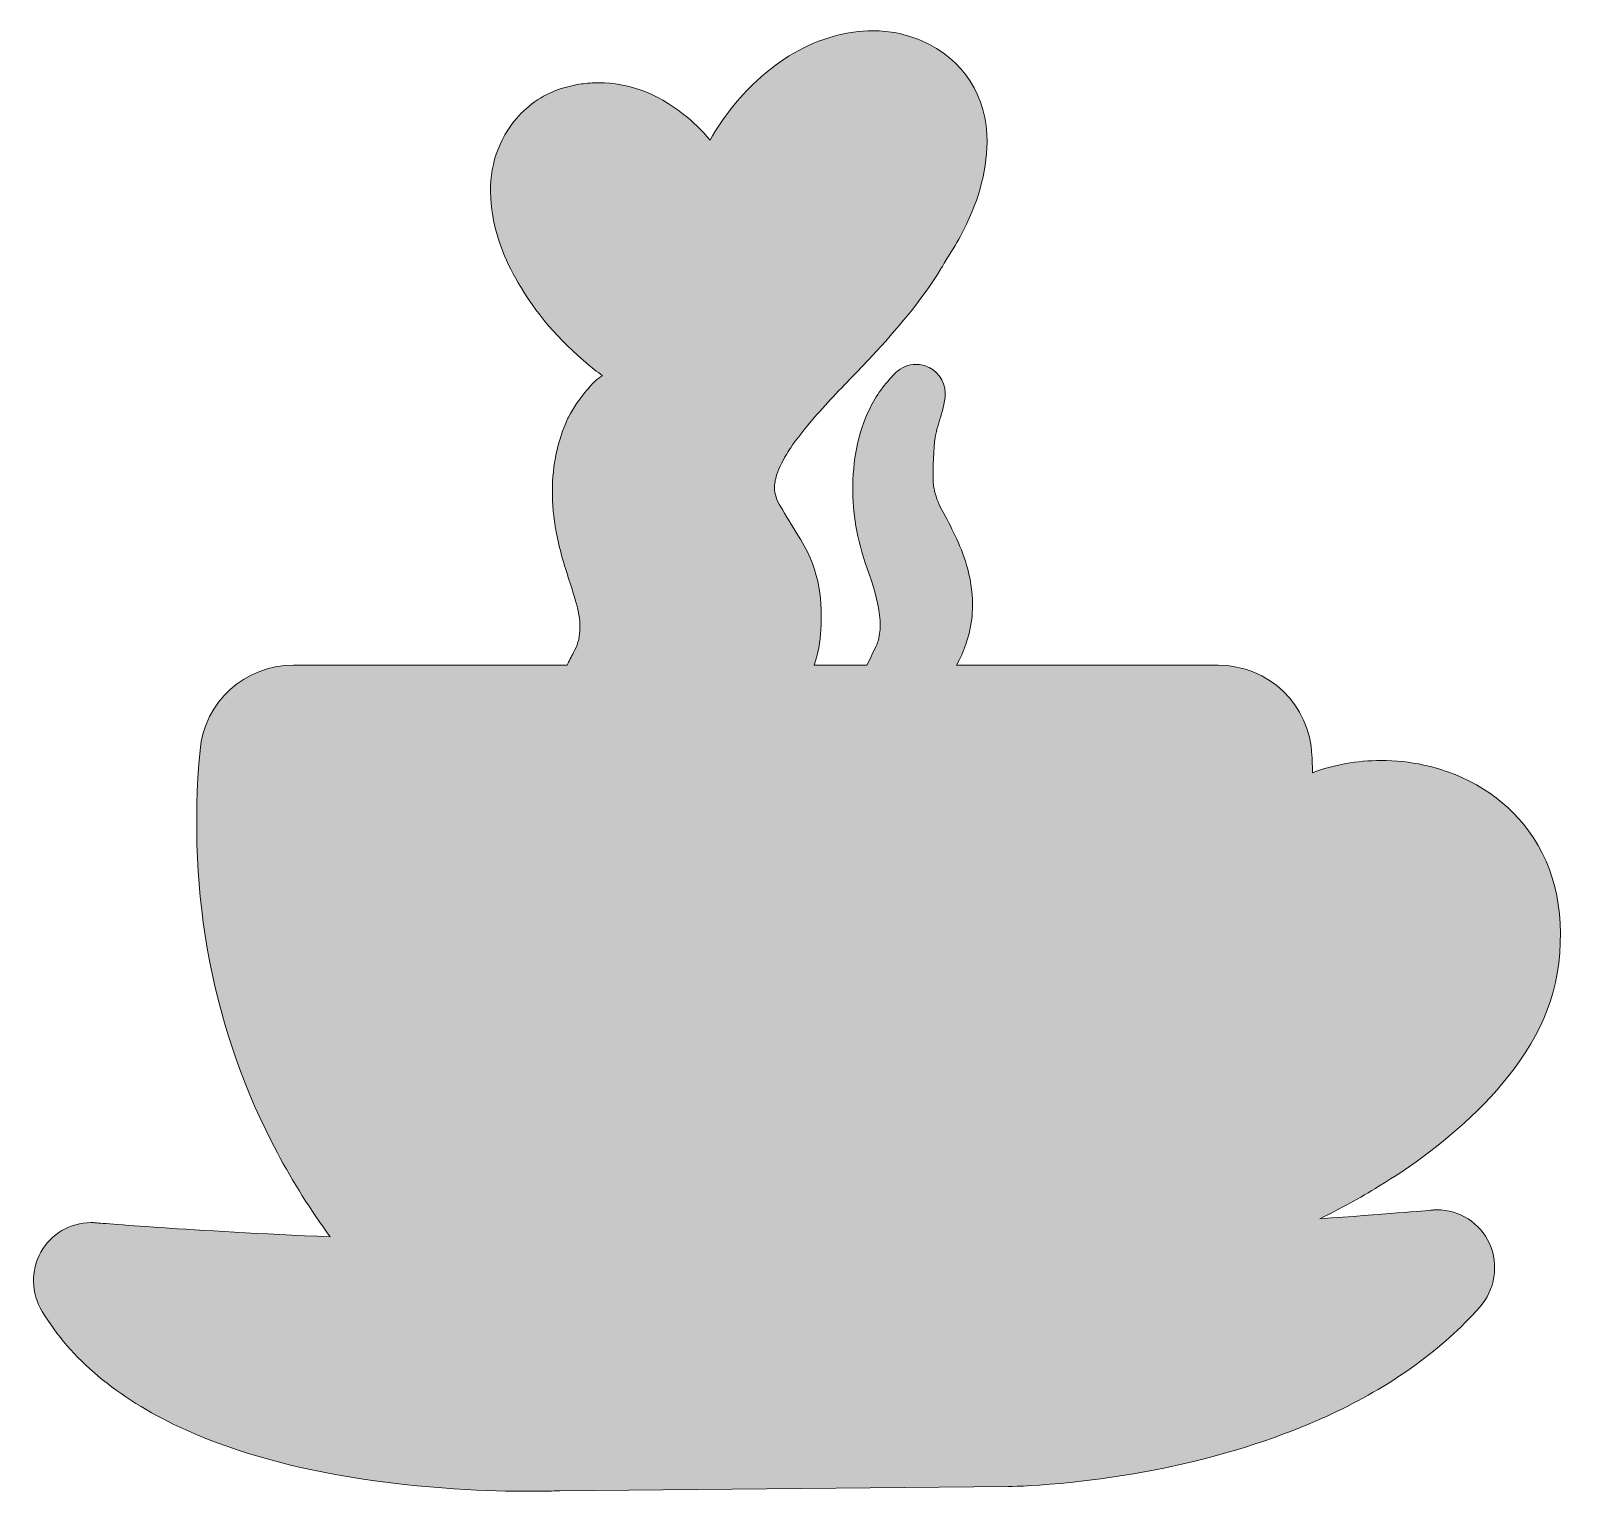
# Model space of a CAD drawing. Extents: x 44 to 1106, y -676 to 31.
# Drawn here: x 211.4 to 578.1, y -675.7 to -326.8 of the extents above; entities that cross this region are included whole.
import ezdxf

# ---------------------------------------------------------------- set-up
doc = ezdxf.new("R2010")
doc.units = 0
doc.header["$MEASUREMENT"] = 0
doc.layers.add('Layer 1', color=7, linetype='Continuous', lineweight=0)

# ---------------------------------------------------------------- blocks, each defined once
blk = doc.blocks.new('Block_0')
at = {"layer": 'Layer 1', "true_color": 0x652a19, "transparency": 33554687}
h = blk.add_hatch(color=19, dxfattribs=at)
h.dxf.hatch_style = 2
edge = h.paths.add_edge_path()
edge.add_spline(control_points=[(575.92, -551.94), (578.09, -538.74), (575.72, -526.96), (569.07, -517.87), (563.31, -509.99), (554.42, -504.42), (544.06, -502.18), (540.75, -501.47), (537.32, -501.11), (533.87, -501.11), (528.15, -501.11), (522.53, -502.11), (517.48, -504.01), (517.45, -502.63), (517.42, -501.27), (517.36, -499.91), (516.9, -487.82), (507.05, -478.34), (494.94, -478.34), (494.94, -478.34), (432.48, -478.34), (432.48, -478.34), (434.29, -475.09), (435.47, -471.68), (435.98, -468.15), (436.14, -467.12), (436.24, -466.06), (436.27, -465.03), (436.4, -461.88), (436.02, -458.64), (435.14, -455.37), (433.78, -450.33), (431.49, -445.85), (429.42, -442.14), (428.32, -440.16), (427.6, -438.38), (427.24, -436.73), (427.21, -436.6), (427.18, -436.47), (427.16, -436.36), (427.14, -436.29), (427.13, -436.22), (427.11, -436.16), (427.08, -436.04), (427.04, -435.82), (427, -435.46), (427, -435.41), (426.97, -435.22), (426.97, -435.22), (426.9, -434.66), (426.87, -434.07), (426.88, -433.48), (426.88, -433.41), (426.88, -433.34), (426.88, -433.28), (426.85, -431.77), (426.91, -429.96), (427.05, -427.91), (427.06, -427.79), (427.06, -427.64), (427.06, -427.55), (427.09, -426.34), (427.19, -425.17), (427.36, -424.11), (427.37, -424.02), (427.39, -423.92), (427.4, -423.81), (427.55, -422.97), (427.74, -422.12), (427.98, -421.31), (428.09, -420.94), (428.2, -420.58), (428.33, -420.18), (428.84, -418.56), (429.42, -416.72), (429.73, -414.35), (430.12, -411.4), (428.58, -408.53), (425.91, -407.21), (424.96, -406.74), (423.89, -406.49), (422.83, -406.49), (420.98, -406.49), (419.24, -407.21), (417.92, -408.51), (415.24, -411.19), (413.27, -413.91), (411.73, -417.08), (408.94, -422.82), (407.66, -429.16), (407.7, -437.01), (407.74, -443.04), (408.98, -449.26), (411.6, -456.61), (413.12, -460.85), (413.95, -464.38), (414.2, -467.67), (414.21, -467.8), (414.22, -467.93), (414.23, -468.02), (414.24, -468.07), (414.24, -468.12), (414.25, -468.16), (414.25, -468.2), (414.27, -468.4), (414.27, -468.71), (414.27, -469.53), (414.17, -470.85), (413.73, -472.55), (413.62, -472.94), (413.47, -473.34), (413.27, -473.76), (412.52, -475.31), (411.79, -476.85), (411.09, -478.34), (411.09, -478.34), (398.47, -478.34), (398.47, -478.34), (399.43, -475.6), (399.96, -472.78), (400.09, -469.84), (400.37, -463.81), (400.07, -455.92), (395.27, -448.4), (393.78, -446.04), (392.3, -443.56), (390.88, -441.16), (390.88, -441.16), (390.14, -439.91), (390.14, -439.91), (389.25, -438.4), (388.9, -436.93), (389.04, -435.26), (389.12, -434.31), (389.37, -433.27), (389.79, -432.16), (390.47, -430.37), (391.45, -428.54), (392.78, -426.57), (392.81, -426.51), (392.84, -426.46), (392.88, -426.41), (394.08, -424.62), (395.46, -422.88), (396.78, -421.26), (399.89, -417.43), (403.47, -413.71), (406.94, -410.11), (408.71, -408.27), (410.55, -406.37), (412.34, -404.43), (418.02, -398.29), (423.95, -391.51), (428.83, -383.49), (429.18, -382.91), (429.49, -382.39), (429.77, -381.89), (431.09, -379.9), (432.31, -377.87), (433.4, -375.84), (437.57, -368.14), (439.65, -360.8), (439.75, -353.39), (439.9, -342.5), (434.08, -333.46), (424.19, -329.2), (420.47, -327.6), (416.52, -326.78), (412.45, -326.78), (409.47, -326.78), (406.36, -327.22), (403.22, -328.09), (396.56, -329.93), (390.52, -333.42), (384.75, -338.78), (380.37, -342.85), (376.63, -347.59), (373.61, -352.89), (371.67, -350.57), (369.52, -348.49), (367.22, -346.7), (360.79, -341.67), (354.18, -339.23), (347.04, -339.23), (345.68, -339.23), (344.29, -339.32), (342.91, -339.51), (340.22, -339.87), (337.68, -340.6), (335.36, -341.68), (331.25, -343.6), (327.87, -346.59), (325.32, -350.55), (321.55, -356.39), (320.38, -363.09), (321.74, -371.03), (322.7, -376.65), (324.9, -382.25), (328.47, -388.14), (332.9, -395.45), (338.62, -401.84), (345.96, -407.69), (346.61, -408.21), (347.27, -408.71), (347.92, -409.21), (347.29, -409.53), (346.71, -409.95), (346.19, -410.46), (345.56, -411.07), (342.29, -414.36), (339.77, -419.11), (339.7, -419.25), (339.63, -419.38), (339.57, -419.52), (338.41, -422.08), (337.52, -424.79), (336.93, -427.57), (336.91, -427.63), (336.9, -427.68), (336.89, -427.73), (335.67, -433.55), (335.66, -439.67), (336.86, -446.45), (337.59, -450.56), (338.81, -454.38), (339.99, -458.08), (340.59, -459.94), (341.2, -461.87), (341.71, -463.72), (343.02, -468.47), (342.8, -472.15), (341.04, -475.28), (340.46, -476.31), (339.95, -477.33), (339.47, -478.34), (339.47, -478.34), (274.15, -478.34), (274.15, -478.34), (262.46, -478.34), (252.86, -487.1), (251.81, -498.71), (248.66, -533.5), (254.88, -565.84), (270.29, -594.81), (274, -601.79), (278.23, -608.5), (282.92, -614.89), (249.19, -613.43), (227.76, -611.6), (226.74, -611.51), (226.64, -611.5), (226.53, -611.49), (226.41, -611.49), (226.41, -611.49), (226.07, -611.48), (226.07, -611.48), (226.02, -611.47), (225.8, -611.47), (225.78, -611.47), (225.78, -611.47), (225.77, -611.47), (225.77, -611.47), (220.73, -611.52), (216.27, -614.16), (213.83, -618.54), (211.38, -622.93), (211.49, -628.35), (214.11, -632.69), (220.98, -644.05), (232.03, -653.35), (246.96, -660.33), (258.28, -665.62), (271.91, -669.63), (287.47, -672.23), (305.33, -675.21), (321.98, -675.66), (330.32, -675.66), (331.13, -675.66), (331.88, -675.66), (332.57, -675.65), (334.97, -675.63), (336.85, -675.57), (337.75, -675.53), (337.75, -675.53), (444.8, -674.52), (444.8, -674.52), (445.56, -674.51), (463.7, -674.31), (486.57, -669.1), (500.06, -666.02), (512.39, -661.83), (523.2, -656.64), (537.1, -649.97), (548.58, -641.6), (557.35, -631.76), (561.1, -627.55), (562.03, -621.55), (559.73, -616.48), (557.47, -611.52), (552.65, -608.43), (547.14, -608.43), (547.14, -608.43), (547.03, -608.43), (547.03, -608.43), (546.92, -608.44), (546.81, -608.44), (546.71, -608.44), (546.71, -608.44), (546.45, -608.46), (546.45, -608.46), (546.41, -608.46), (546.28, -608.47), (546.19, -608.48), (544.4, -608.64), (534.58, -609.48), (519.2, -610.58), (524.03, -608.22), (528.79, -605.61), (533.35, -602.81), (547.56, -594.09), (571.98, -575.89), (575.92, -551.94)], knot_values=[0, 0, 0, 0, 1, 1, 1, 2, 2, 2, 3, 3, 3, 4, 4, 4, 5, 5, 5, 6, 6, 6, 7, 7, 7, 8, 8, 8, 9, 9, 9, 10, 10, 10, 11, 11, 11, 12, 12, 12, 13, 13, 13, 14, 14, 14, 15, 15, 15, 16, 16, 16, 17, 17, 17, 18, 18, 18, 19, 19, 19, 20, 20, 20, 21, 21, 21, 22, 22, 22, 23, 23, 23, 24, 24, 24, 25, 25, 25, 26, 26, 26, 27, 27, 27, 28, 28, 28, 29, 29, 29, 30, 30, 30, 31, 31, 31, 32, 32, 32, 33, 33, 33, 34, 34, 34, 35, 35, 35, 36, 36, 36, 37, 37, 37, 38, 38, 38, 39, 39, 39, 40, 40, 40, 41, 41, 41, 42, 42, 42, 43, 43, 43, 44, 44, 44, 45, 45, 45, 46, 46, 46, 47, 47, 47, 48, 48, 48, 49, 49, 49, 50, 50, 50, 51, 51, 51, 52, 52, 52, 53, 53, 53, 54, 54, 54, 55, 55, 55, 56, 56, 56, 57, 57, 57, 58, 58, 58, 59, 59, 59, 60, 60, 60, 61, 61, 61, 62, 62, 62, 63, 63, 63, 64, 64, 64, 65, 65, 65, 66, 66, 66, 67, 67, 67, 68, 68, 68, 69, 69, 69, 70, 70, 70, 71, 71, 71, 72, 72, 72, 73, 73, 73, 74, 74, 74, 75, 75, 75, 76, 76, 76, 77, 77, 77, 78, 78, 78, 79, 79, 79, 80, 80, 80, 81, 81, 81, 82, 82, 82, 83, 83, 83, 84, 84, 84, 85, 85, 85, 86, 86, 86, 87, 87, 87, 88, 88, 88, 89, 89, 89, 90, 90, 90, 91, 91, 91, 92, 92, 92, 93, 93, 93, 94, 94, 94, 95, 95, 95, 96, 96, 96, 97, 97, 97, 98, 98, 98, 99, 99, 99, 100, 100, 100, 101, 101, 101, 102, 102, 102, 103, 103, 103, 104, 104, 104, 105, 105, 105, 106, 106, 106, 107, 107, 107, 107], degree=3, periodic=0)
at = {"layer": 'Layer 1'}
blk.add_open_spline([(575.92, -551.94), (578.09, -538.74), (575.72, -526.96), (569.07, -517.87), (563.31, -509.99), (554.42, -504.42), (544.06, -502.18), (540.75, -501.47), (537.32, -501.11), (533.87, -501.11), (528.15, -501.11), (522.53, -502.11), (517.48, -504.01), (517.45, -502.63), (517.42, -501.27), (517.36, -499.91), (516.9, -487.82), (507.05, -478.34), (494.94, -478.34), (494.94, -478.34), (432.48, -478.34), (432.48, -478.34), (434.29, -475.09), (435.47, -471.68), (435.98, -468.15), (436.14, -467.12), (436.24, -466.06), (436.27, -465.03), (436.4, -461.88), (436.02, -458.64), (435.14, -455.37), (433.78, -450.33), (431.49, -445.85), (429.42, -442.14), (428.32, -440.16), (427.6, -438.38), (427.24, -436.73), (427.21, -436.6), (427.18, -436.47), (427.16, -436.36), (427.14, -436.29), (427.13, -436.22), (427.11, -436.16), (427.08, -436.04), (427.04, -435.82), (427, -435.46), (427, -435.41), (426.97, -435.22), (426.97, -435.22), (426.9, -434.66), (426.87, -434.07), (426.88, -433.48), (426.88, -433.41), (426.88, -433.34), (426.88, -433.28), (426.85, -431.77), (426.91, -429.96), (427.05, -427.91), (427.06, -427.79), (427.06, -427.64), (427.06, -427.55), (427.09, -426.34), (427.19, -425.17), (427.36, -424.11), (427.37, -424.02), (427.39, -423.92), (427.4, -423.81), (427.55, -422.97), (427.74, -422.12), (427.98, -421.31), (428.09, -420.94), (428.2, -420.58), (428.33, -420.18), (428.84, -418.56), (429.42, -416.72), (429.73, -414.35), (430.12, -411.4), (428.58, -408.53), (425.91, -407.21), (424.96, -406.74), (423.89, -406.49), (422.83, -406.49), (420.98, -406.49), (419.24, -407.21), (417.92, -408.51), (415.24, -411.19), (413.27, -413.91), (411.73, -417.08), (408.94, -422.82), (407.66, -429.16), (407.7, -437.01), (407.74, -443.04), (408.98, -449.26), (411.6, -456.61), (413.12, -460.85), (413.95, -464.38), (414.2, -467.67), (414.21, -467.8), (414.22, -467.93), (414.23, -468.02), (414.24, -468.07), (414.24, -468.12), (414.25, -468.16), (414.25, -468.2), (414.27, -468.4), (414.27, -468.71), (414.27, -469.53), (414.17, -470.85), (413.73, -472.55), (413.62, -472.94), (413.47, -473.34), (413.27, -473.76), (412.52, -475.31), (411.79, -476.85), (411.09, -478.34), (411.09, -478.34), (398.47, -478.34), (398.47, -478.34), (399.43, -475.6), (399.96, -472.78), (400.09, -469.84), (400.37, -463.81), (400.07, -455.92), (395.27, -448.4), (393.78, -446.04), (392.3, -443.56), (390.88, -441.16), (390.88, -441.16), (390.14, -439.91), (390.14, -439.91), (389.25, -438.4), (388.9, -436.93), (389.04, -435.26), (389.12, -434.31), (389.37, -433.27), (389.79, -432.16), (390.47, -430.37), (391.45, -428.54), (392.78, -426.57), (392.81, -426.51), (392.84, -426.46), (392.88, -426.41), (394.08, -424.62), (395.46, -422.88), (396.78, -421.26), (399.89, -417.43), (403.47, -413.71), (406.94, -410.11), (408.71, -408.27), (410.55, -406.37), (412.34, -404.43), (418.02, -398.29), (423.95, -391.51), (428.83, -383.49), (429.18, -382.91), (429.49, -382.39), (429.77, -381.89), (431.09, -379.9), (432.31, -377.87), (433.4, -375.84), (437.57, -368.14), (439.65, -360.8), (439.75, -353.39), (439.9, -342.5), (434.08, -333.46), (424.19, -329.2), (420.47, -327.6), (416.52, -326.78), (412.45, -326.78), (409.47, -326.78), (406.36, -327.22), (403.22, -328.09), (396.56, -329.93), (390.52, -333.42), (384.75, -338.78), (380.37, -342.85), (376.63, -347.59), (373.61, -352.89), (371.67, -350.57), (369.52, -348.49), (367.22, -346.7), (360.79, -341.67), (354.18, -339.23), (347.04, -339.23), (345.68, -339.23), (344.29, -339.32), (342.91, -339.51), (340.22, -339.87), (337.68, -340.6), (335.36, -341.68), (331.25, -343.6), (327.87, -346.59), (325.32, -350.55), (321.55, -356.39), (320.38, -363.09), (321.74, -371.03), (322.7, -376.65), (324.9, -382.25), (328.47, -388.14), (332.9, -395.45), (338.62, -401.84), (345.96, -407.69), (346.61, -408.21), (347.27, -408.71), (347.92, -409.21), (347.29, -409.53), (346.71, -409.95), (346.19, -410.46), (345.56, -411.07), (342.29, -414.36), (339.77, -419.11), (339.7, -419.25), (339.63, -419.38), (339.57, -419.52), (338.41, -422.08), (337.52, -424.79), (336.93, -427.57), (336.91, -427.63), (336.9, -427.68), (336.89, -427.73), (335.67, -433.55), (335.66, -439.67), (336.86, -446.45), (337.59, -450.56), (338.81, -454.38), (339.99, -458.08), (340.59, -459.94), (341.2, -461.87), (341.71, -463.72), (343.02, -468.47), (342.8, -472.15), (341.04, -475.28), (340.46, -476.31), (339.95, -477.33), (339.47, -478.34), (339.47, -478.34), (274.15, -478.34), (274.15, -478.34), (262.46, -478.34), (252.86, -487.1), (251.81, -498.71), (248.66, -533.5), (254.88, -565.84), (270.29, -594.81), (274, -601.79), (278.23, -608.5), (282.92, -614.89), (249.19, -613.43), (227.76, -611.6), (226.74, -611.51), (226.64, -611.5), (226.53, -611.49), (226.41, -611.49), (226.41, -611.49), (226.07, -611.48), (226.07, -611.48), (226.02, -611.47), (225.8, -611.47), (225.78, -611.47), (225.78, -611.47), (225.77, -611.47), (225.77, -611.47), (220.73, -611.52), (216.27, -614.16), (213.83, -618.54), (211.38, -622.93), (211.49, -628.35), (214.11, -632.69), (220.98, -644.05), (232.03, -653.35), (246.96, -660.33), (258.28, -665.62), (271.91, -669.63), (287.47, -672.23), (305.33, -675.21), (321.98, -675.66), (330.32, -675.66), (331.13, -675.66), (331.88, -675.66), (332.57, -675.65), (334.97, -675.63), (336.85, -675.57), (337.75, -675.53), (337.75, -675.53), (444.8, -674.52), (444.8, -674.52), (445.56, -674.51), (463.7, -674.31), (486.57, -669.1), (500.06, -666.02), (512.39, -661.83), (523.2, -656.64), (537.1, -649.97), (548.58, -641.6), (557.35, -631.76), (561.1, -627.55), (562.03, -621.55), (559.73, -616.48), (557.47, -611.52), (552.65, -608.43), (547.14, -608.43), (547.14, -608.43), (547.03, -608.43), (547.03, -608.43), (546.92, -608.44), (546.81, -608.44), (546.71, -608.44), (546.71, -608.44), (546.45, -608.46), (546.45, -608.46), (546.41, -608.46), (546.28, -608.47), (546.19, -608.48), (544.4, -608.64), (534.58, -609.48), (519.2, -610.58), (524.03, -608.22), (528.79, -605.61), (533.35, -602.81), (547.56, -594.09), (571.98, -575.89), (575.92, -551.94)], degree=3, knots=[0, 0, 0, 0, 1, 1, 1, 2, 2, 2, 3, 3, 3, 4, 4, 4, 5, 5, 5, 6, 6, 6, 7, 7, 7, 8, 8, 8, 9, 9, 9, 10, 10, 10, 11, 11, 11, 12, 12, 12, 13, 13, 13, 14, 14, 14, 15, 15, 15, 16, 16, 16, 17, 17, 17, 18, 18, 18, 19, 19, 19, 20, 20, 20, 21, 21, 21, 22, 22, 22, 23, 23, 23, 24, 24, 24, 25, 25, 25, 26, 26, 26, 27, 27, 27, 28, 28, 28, 29, 29, 29, 30, 30, 30, 31, 31, 31, 32, 32, 32, 33, 33, 33, 34, 34, 34, 35, 35, 35, 36, 36, 36, 37, 37, 37, 38, 38, 38, 39, 39, 39, 40, 40, 40, 41, 41, 41, 42, 42, 42, 43, 43, 43, 44, 44, 44, 45, 45, 45, 46, 46, 46, 47, 47, 47, 48, 48, 48, 49, 49, 49, 50, 50, 50, 51, 51, 51, 52, 52, 52, 53, 53, 53, 54, 54, 54, 55, 55, 55, 56, 56, 56, 57, 57, 57, 58, 58, 58, 59, 59, 59, 60, 60, 60, 61, 61, 61, 62, 62, 62, 63, 63, 63, 64, 64, 64, 65, 65, 65, 66, 66, 66, 67, 67, 67, 68, 68, 68, 69, 69, 69, 70, 70, 70, 71, 71, 71, 72, 72, 72, 73, 73, 73, 74, 74, 74, 75, 75, 75, 76, 76, 76, 77, 77, 77, 78, 78, 78, 79, 79, 79, 80, 80, 80, 81, 81, 81, 82, 82, 82, 83, 83, 83, 84, 84, 84, 85, 85, 85, 86, 86, 86, 87, 87, 87, 88, 88, 88, 89, 89, 89, 90, 90, 90, 91, 91, 91, 92, 92, 92, 93, 93, 93, 94, 94, 94, 95, 95, 95, 96, 96, 96, 97, 97, 97, 98, 98, 98, 99, 99, 99, 100, 100, 100, 101, 101, 101, 102, 102, 102, 103, 103, 103, 104, 104, 104, 105, 105, 105, 106, 106, 106, 107, 107, 107, 107], dxfattribs=at)

msp = doc.modelspace()

# ---------------------------------------------------------------- block references
at = {"layer": 'Layer 1'}
msp.add_blockref('Block_0', (0, 0), dxfattribs=at)

doc.saveas('drawing.dxf')
